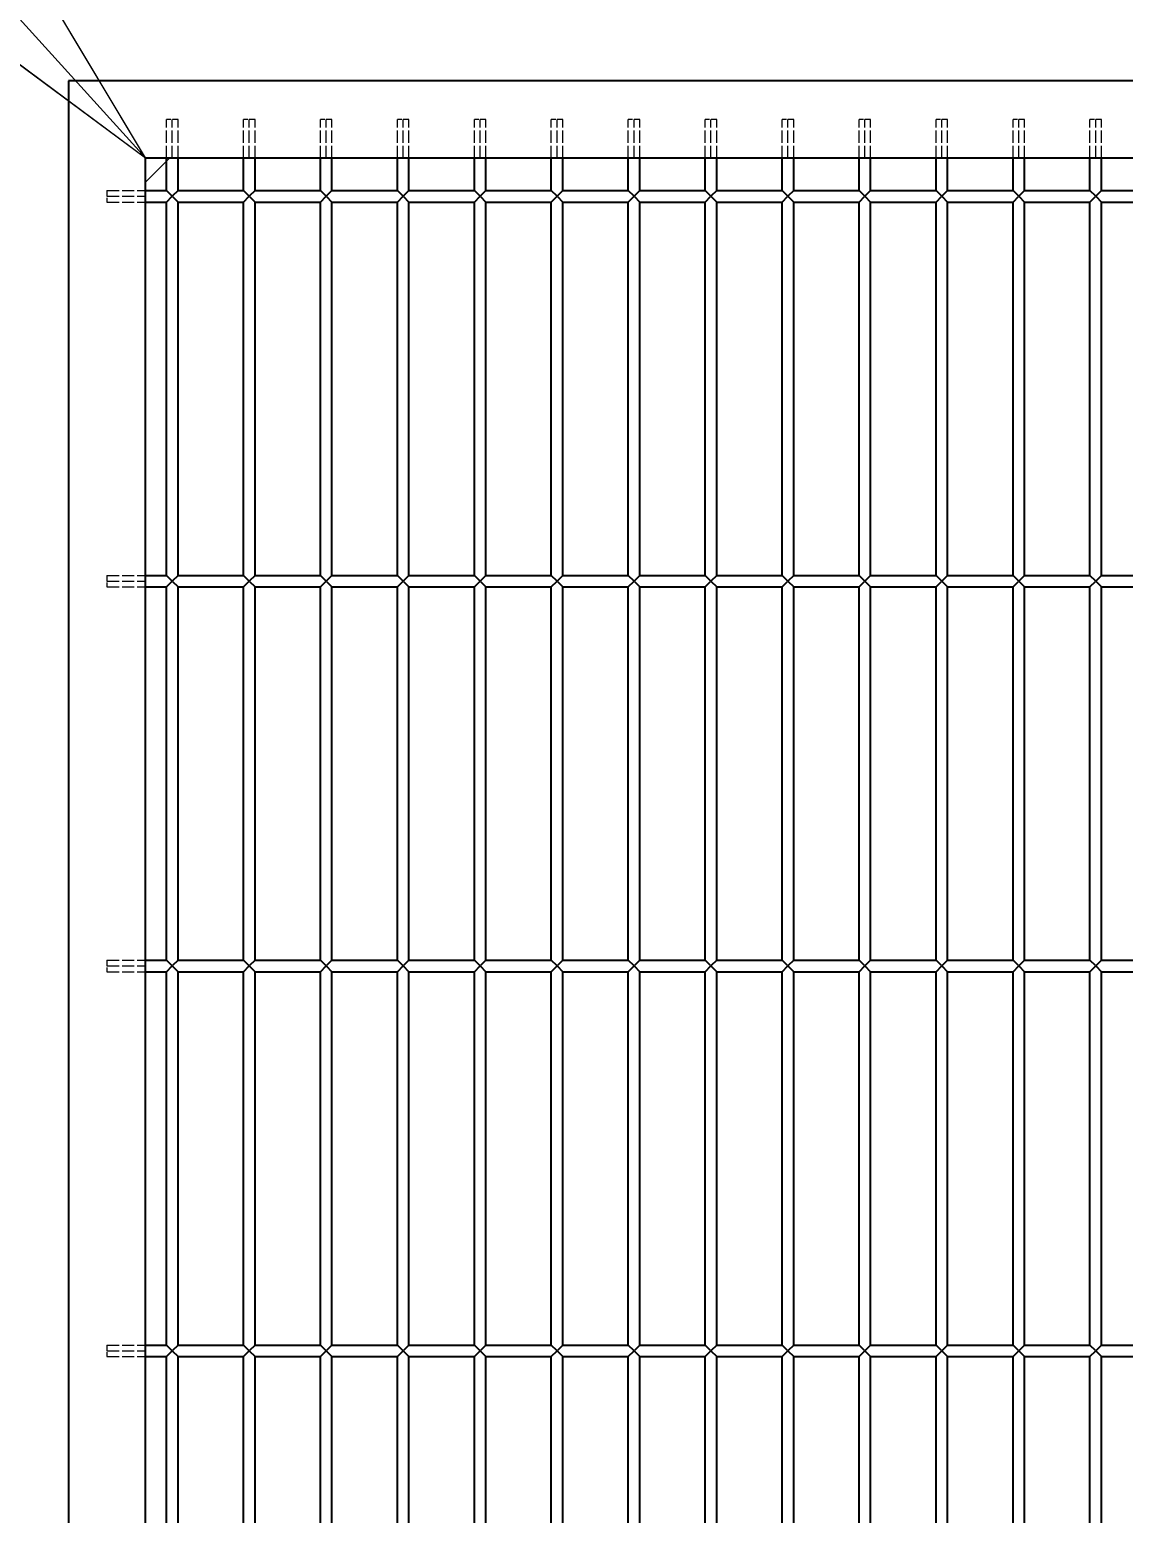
# Model space of a CAD drawing. Header units: millimetres. Extents: x 120 to 9117, y 110 to 4090.
# Drawn here: x 1810.2 to 2094.5, y 3144.8 to 3530.3 of the extents above; entities that cross this region are included whole.
import ezdxf

# ---------------------------------------------------------------- set-up
doc = ezdxf.new("R2010")
doc.units = ezdxf.units.MM
doc.header["$LTSCALE"] = 20
doc.linetypes.add('DASHED', pattern=[0.2067, 0.1654, -0.0413])
doc.layers.add('可见 (ISO)', color=7, linetype='Continuous', lineweight=25)
for name, color, linetype, lineweight, true_color in [('尺寸 (ISO)', 7, 'Continuous', 18, 0x008000), ('符号 (ISO)', 7, 'Continuous', 18, 0x008000), ('隐藏 (ISO)', 5, 'DASHED', 18, 0x0000ff)]:
    doc.layers.add(name, color=color, linetype=linetype, lineweight=lineweight, true_color=true_color)
doc.styles.add('最新国标', font='simfang.ttf')
doc.dimstyles.new('默认 (GB)', dxfattribs={"dimscale": 20, "dimtxt": 2.8, "dimasz": 2.5, "dimexe": 2, "dimexo": 1.5, "dimgap": 0.5, "dimtad": 1, "dimtoh": 1, "dimdsep": 46, "dimtxsty": '最新国标', "dimcen": 0.09, "dimdle": 10, "dimclrd": 256, "dimclre": 256, "dimclrt": 256, "dimaunit": 1, "dimadec": 3, "dimazin": 2, "dimtfac": 0.535714, "dimtdec": 3, "dimtmove": 0, "dimatfit": 3, "dimfxl": 0, "dimtolj": 1, "dimlwd": -1, "dimlwe": -1, "dimarcsym": 0})

# ---------------------------------------------------------------- blocks, each defined once
blk = doc.blocks.new('*D5')
at = {"layer": 'Defpoints', "color": 0, "transparency": 16777216}
for p in [(1820.28, 3668.26), (1820.28, 3517.01), (3020.28, 3517.01)]:
    blk.add_point(p, dxfattribs=at)
at = {"layer": '尺寸 (ISO)', "color": 116, "true_color": 0x00803f, "transparency": 16777216}
for p, q in [((1820.28, 3547.01), (1820.28, 3708.26)), ((3020.28, 3547.01), (3020.28, 3708.26)), ((2970.28, 3668.26), (1870.28, 3668.26))]:
    blk.add_line(p, q, dxfattribs=at)
for points in [[(1870.28, 3676.6), (1870.28, 3659.93), (1820.28, 3668.26)], [(2970.28, 3676.6), (2970.28, 3659.93), (3020.28, 3668.26)]]:
    blk.add_solid(points, dxfattribs=at)
at = {"layer": '尺寸 (ISO)', "transparency": 16777216, "insert": (2520.28, 3706.58), "char_height": 56, "attachment_point": 5, "style": '最新国标'}
blk.add_mtext('\\A1;1200', dxfattribs=at)
blk = doc.blocks.new('*D6')
at = {"layer": 'Defpoints', "color": 0, "transparency": 16777216}
for p in [(1820.28, 3517.01), (1480.19, 1517.01), (1820.28, 1517.01)]:
    blk.add_point(p, dxfattribs=at)
at = {"layer": '尺寸 (ISO)', "color": 116, "true_color": 0x00803f, "transparency": 16777216}
for p, q in [((1790.28, 3517.01), (1440.19, 3517.01)), ((1480.19, 3467.01), (1480.19, 1567.01)), ((1790.28, 1517.01), (1440.19, 1517.01))]:
    blk.add_line(p, q, dxfattribs=at)
for points in [[(1471.85, 3467.01), (1488.52, 3467.01), (1480.19, 3517.01)], [(1471.85, 1567.01), (1488.52, 1567.01), (1480.19, 1517.01)]]:
    blk.add_solid(points, dxfattribs=at)
at = {"layer": '尺寸 (ISO)', "transparency": 16777216, "insert": (1441.87, 2517.01), "char_height": 56, "attachment_point": 5, "rotation": 90, "style": '最新国标'}
blk.add_mtext('\\A1;2000', dxfattribs=at)
blk = doc.blocks.new('末端处理方式1')
at = {"layer": '符号 (ISO)'}
for p, q in [((92.014, 174.851), (92.332, 174.851)), ((92.332, 174.851), (92.014, 174.533)), ((92.014, 174.533), (92.014, 174.851))]:
    blk.add_line(p, q, dxfattribs=at)
at = {"layer": '符号 (ISO)', "flags": 128}
blk.add_lwpolyline([(92.014, 174.851), (92.014, 174.533), (92.332, 174.851), (92.014, 174.851)], dxfattribs=at)
at = {"layer": '符号 (ISO)'}
blk.add_solid([(92.014, 174.851), (92.014, 174.533), (92.332, 174.851), (92.014, 174.851)], dxfattribs=at)
blk = doc.blocks.new('焊接符号标识符1')
at = {"layer": '符号 (ISO)', "linetype": 'DASHED', "ltscale": 12.901145}
blk.add_line((84.514, 184.187), (68.514, 184.187), dxfattribs=at)
at = {"layer": '符号 (ISO)'}
for p, q in [((84.514, 183.137), (68.514, 183.137)), ((74.514, 183.137), (78.514, 183.137)), ((78.514, 183.137), (74.514, 179.137)), ((74.514, 179.137), (74.514, 183.137)), ((90.336, 176.704), (84.514, 183.137)), ((90.707, 177.04), (89.966, 176.369)), ((92.014, 174.851), (90.707, 177.04)), ((90.336, 176.704), (92.014, 174.851)), ((89.966, 176.369), (92.014, 174.851))]:
    blk.add_line(p, q, dxfattribs=at)
at = {"layer": '符号 (ISO)', "flags": 128}
blk.add_lwpolyline([(89.966, 176.369), (92.014, 174.851), (90.707, 177.04), (89.966, 176.369)], dxfattribs=at)
at = {"layer": '符号 (ISO)'}
blk.add_solid([(89.966, 176.369), (92.014, 174.851), (90.707, 177.04), (89.966, 176.369)], dxfattribs=at)

msp = doc.modelspace()

# ---------------------------------------------------------------- linework, layer by layer
at = {"layer": '可见 (ISO)'}
for p, q in [((1820.28, 3517.011), (1820.28, 1517.011)), ((3020.28, 3517.011), (1820.28, 3517.011)), ((1840.28, 2527.011), (1840.28, 3497.011)), ((1840.28, 3497.011), (3000.28, 3497.011)), ((1845.78, 3488.511), (1845.78, 3497.011)), ((1848.78, 3488.511), (1848.78, 3497.011)), ((1865.78, 3488.511), (1865.78, 3497.011)), ((1868.78, 3488.511), (1868.78, 3497.011)), ((1885.78, 3488.511), (1885.78, 3497.011)), ((1888.78, 3488.511), (1888.78, 3497.011)), ((1905.78, 3488.511), (1905.78, 3497.011)), ((1908.78, 3488.511), (1908.78, 3497.011)), ((1925.78, 3488.511), (1925.78, 3497.011)), ((1928.78, 3488.511), (1928.78, 3497.011)), ((1945.78, 3488.511), (1945.78, 3497.011)), ((1948.78, 3488.511), (1948.78, 3497.011)), ((1965.78, 3488.511), (1965.78, 3497.011)), ((1968.78, 3488.511), (1968.78, 3497.011)), ((1985.78, 3488.511), (1985.78, 3497.011)), ((1988.78, 3488.511), (1988.78, 3497.011)), ((2005.78, 3488.511), (2005.78, 3497.011)), ((2008.78, 3488.511), (2008.78, 3497.011)), ((2025.78, 3488.511), (2025.78, 3497.011)), ((2028.78, 3488.511), (2028.78, 3497.011)), ((2045.78, 3488.511), (2045.78, 3497.011)), ((2048.78, 3488.511), (2048.78, 3497.011)), ((2065.78, 3488.511), (2065.78, 3497.011)), ((2068.78, 3488.511), (2068.78, 3497.011)), ((2085.78, 3488.511), (2085.78, 3497.011)), ((2088.78, 3488.511), (2088.78, 3497.011)), ((1840.28, 3488.511), (1845.78, 3488.511)), ((1840.28, 3485.511), (1845.78, 3485.511)), ((1847.28, 3487.011), (1845.78, 3488.511)), ((1845.78, 3485.511), (1847.28, 3487.011)), ((1845.78, 3388.511), (1845.78, 3485.511)), ((1848.78, 3488.511), (1847.28, 3487.011)), ((1847.28, 3487.011), (1848.78, 3485.511)), ((1848.78, 3488.511), (1865.78, 3488.511)), ((1848.78, 3485.511), (1865.78, 3485.511)), ((1848.78, 3388.511), (1848.78, 3485.511)), ((1867.28, 3487.011), (1865.78, 3488.511)), ((1865.78, 3485.511), (1867.28, 3487.011)), ((1865.78, 3388.511), (1865.78, 3485.511)), ((1868.78, 3488.511), (1867.28, 3487.011)), ((1867.28, 3487.011), (1868.78, 3485.511)), ((1868.78, 3488.511), (1885.78, 3488.511)), ((1868.78, 3485.511), (1885.78, 3485.511)), ((1868.78, 3388.511), (1868.78, 3485.511)), ((1887.28, 3487.011), (1885.78, 3488.511)), ((1885.78, 3485.511), (1887.28, 3487.011)), ((1885.78, 3388.511), (1885.78, 3485.511)), ((1888.78, 3488.511), (1887.28, 3487.011)), ((1887.28, 3487.011), (1888.78, 3485.511)), ((1888.78, 3488.511), (1905.78, 3488.511)), ((1888.78, 3485.511), (1905.78, 3485.511)), ((1888.78, 3388.511), (1888.78, 3485.511)), ((1907.28, 3487.011), (1905.78, 3488.511)), ((1905.78, 3485.511), (1907.28, 3487.011)), ((1905.78, 3388.511), (1905.78, 3485.511)), ((1908.78, 3488.511), (1907.28, 3487.011)), ((1907.28, 3487.011), (1908.78, 3485.511)), ((1908.78, 3488.511), (1925.78, 3488.511)), ((1908.78, 3485.511), (1925.78, 3485.511)), ((1908.78, 3388.511), (1908.78, 3485.511)), ((1927.28, 3487.011), (1925.78, 3488.511)), ((1925.78, 3485.511), (1927.28, 3487.011)), ((1925.78, 3388.511), (1925.78, 3485.511)), ((1928.78, 3488.511), (1927.28, 3487.011)), ((1927.28, 3487.011), (1928.78, 3485.511)), ((1928.78, 3488.511), (1945.78, 3488.511)), ((1928.78, 3485.511), (1945.78, 3485.511)), ((1928.78, 3388.511), (1928.78, 3485.511)), ((1947.28, 3487.011), (1945.78, 3488.511)), ((1945.78, 3485.511), (1947.28, 3487.011)), ((1945.78, 3388.511), (1945.78, 3485.511)), ((1948.78, 3488.511), (1947.28, 3487.011)), ((1947.28, 3487.011), (1948.78, 3485.511)), ((1948.78, 3488.511), (1965.78, 3488.511)), ((1948.78, 3485.511), (1965.78, 3485.511)), ((1948.78, 3388.511), (1948.78, 3485.511)), ((1967.28, 3487.011), (1965.78, 3488.511)), ((1965.78, 3485.511), (1967.28, 3487.011)), ((1965.78, 3388.511), (1965.78, 3485.511)), ((1968.78, 3488.511), (1967.28, 3487.011)), ((1967.28, 3487.011), (1968.78, 3485.511)), ((1968.78, 3488.511), (1985.78, 3488.511)), ((1968.78, 3485.511), (1985.78, 3485.511)), ((1968.78, 3388.511), (1968.78, 3485.511)), ((1987.28, 3487.011), (1985.78, 3488.511)), ((1985.78, 3485.511), (1987.28, 3487.011)), ((1985.78, 3388.511), (1985.78, 3485.511)), ((1988.78, 3488.511), (1987.28, 3487.011)), ((1987.28, 3487.011), (1988.78, 3485.511)), ((1988.78, 3488.511), (2005.78, 3488.511)), ((1988.78, 3485.511), (2005.78, 3485.511)), ((1988.78, 3388.511), (1988.78, 3485.511)), ((2007.28, 3487.011), (2005.78, 3488.511)), ((2005.78, 3485.511), (2007.28, 3487.011)), ((2005.78, 3388.511), (2005.78, 3485.511)), ((2008.78, 3488.511), (2007.28, 3487.011)), ((2007.28, 3487.011), (2008.78, 3485.511)), ((2008.78, 3488.511), (2025.78, 3488.511)), ((2008.78, 3485.511), (2025.78, 3485.511)), ((2008.78, 3388.511), (2008.78, 3485.511)), ((2027.28, 3487.011), (2025.78, 3488.511)), ((2025.78, 3485.511), (2027.28, 3487.011)), ((2025.78, 3388.511), (2025.78, 3485.511)), ((2028.78, 3488.511), (2027.28, 3487.011)), ((2027.28, 3487.011), (2028.78, 3485.511)), ((2028.78, 3488.511), (2045.78, 3488.511)), ((2028.78, 3485.511), (2045.78, 3485.511)), ((2028.78, 3388.511), (2028.78, 3485.511)), ((2047.28, 3487.011), (2045.78, 3488.511)), ((2045.78, 3485.511), (2047.28, 3487.011)), ((2045.78, 3388.511), (2045.78, 3485.511)), ((2048.78, 3488.511), (2047.28, 3487.011)), ((2047.28, 3487.011), (2048.78, 3485.511)), ((2048.78, 3488.511), (2065.78, 3488.511)), ((2048.78, 3485.511), (2065.78, 3485.511)), ((2048.78, 3388.511), (2048.78, 3485.511)), ((2067.28, 3487.011), (2065.78, 3488.511)), ((2065.78, 3485.511), (2067.28, 3487.011)), ((2065.78, 3388.511), (2065.78, 3485.511)), ((2068.78, 3488.511), (2067.28, 3487.011)), ((2067.28, 3487.011), (2068.78, 3485.511)), ((2068.78, 3488.511), (2085.78, 3488.511)), ((2068.78, 3485.511), (2085.78, 3485.511)), ((2068.78, 3388.511), (2068.78, 3485.511)), ((2087.28, 3487.011), (2085.78, 3488.511)), ((2085.78, 3485.511), (2087.28, 3487.011)), ((2085.78, 3388.511), (2085.78, 3485.511)), ((2088.78, 3488.511), (2087.28, 3487.011)), ((2087.28, 3487.011), (2088.78, 3485.511)), ((2088.78, 3488.511), (2105.78, 3488.511)), ((2088.78, 3485.511), (2105.78, 3485.511)), ((2088.78, 3388.511), (2088.78, 3485.511)), ((1840.28, 3388.511), (1845.78, 3388.511)), ((1840.28, 3385.511), (1845.78, 3385.511)), ((1847.28, 3387.011), (1845.78, 3388.511)), ((1845.78, 3385.511), (1847.28, 3387.011)), ((1845.78, 3288.511), (1845.78, 3385.511)), ((1848.78, 3388.511), (1847.28, 3387.011)), ((1847.28, 3387.011), (1848.78, 3385.511)), ((1848.78, 3388.511), (1865.78, 3388.511)), ((1848.78, 3385.511), (1865.78, 3385.511)), ((1848.78, 3288.511), (1848.78, 3385.511)), ((1867.28, 3387.011), (1865.78, 3388.511)), ((1865.78, 3385.511), (1867.28, 3387.011)), ((1865.78, 3288.511), (1865.78, 3385.511)), ((1868.78, 3388.511), (1867.28, 3387.011)), ((1867.28, 3387.011), (1868.78, 3385.511)), ((1868.78, 3388.511), (1885.78, 3388.511)), ((1868.78, 3385.511), (1885.78, 3385.511)), ((1868.78, 3288.511), (1868.78, 3385.511)), ((1887.28, 3387.011), (1885.78, 3388.511)), ((1885.78, 3385.511), (1887.28, 3387.011)), ((1885.78, 3288.511), (1885.78, 3385.511)), ((1888.78, 3388.511), (1887.28, 3387.011)), ((1887.28, 3387.011), (1888.78, 3385.511)), ((1888.78, 3388.511), (1905.78, 3388.511)), ((1888.78, 3385.511), (1905.78, 3385.511)), ((1888.78, 3288.511), (1888.78, 3385.511)), ((1907.28, 3387.011), (1905.78, 3388.511)), ((1905.78, 3385.511), (1907.28, 3387.011)), ((1905.78, 3288.511), (1905.78, 3385.511)), ((1908.78, 3388.511), (1907.28, 3387.011)), ((1907.28, 3387.011), (1908.78, 3385.511)), ((1908.78, 3388.511), (1925.78, 3388.511)), ((1908.78, 3385.511), (1925.78, 3385.511)), ((1908.78, 3288.511), (1908.78, 3385.511)), ((1927.28, 3387.011), (1925.78, 3388.511)), ((1925.78, 3385.511), (1927.28, 3387.011)), ((1925.78, 3288.511), (1925.78, 3385.511)), ((1928.78, 3388.511), (1927.28, 3387.011)), ((1927.28, 3387.011), (1928.78, 3385.511)), ((1928.78, 3388.511), (1945.78, 3388.511)), ((1928.78, 3385.511), (1945.78, 3385.511)), ((1928.78, 3288.511), (1928.78, 3385.511)), ((1947.28, 3387.011), (1945.78, 3388.511)), ((1945.78, 3385.511), (1947.28, 3387.011)), ((1945.78, 3288.511), (1945.78, 3385.511)), ((1948.78, 3388.511), (1947.28, 3387.011)), ((1947.28, 3387.011), (1948.78, 3385.511)), ((1948.78, 3388.511), (1965.78, 3388.511)), ((1948.78, 3385.511), (1965.78, 3385.511)), ((1948.78, 3288.511), (1948.78, 3385.511)), ((1967.28, 3387.011), (1965.78, 3388.511)), ((1965.78, 3385.511), (1967.28, 3387.011)), ((1965.78, 3288.511), (1965.78, 3385.511)), ((1968.78, 3388.511), (1967.28, 3387.011)), ((1967.28, 3387.011), (1968.78, 3385.511)), ((1968.78, 3388.511), (1985.78, 3388.511)), ((1968.78, 3385.511), (1985.78, 3385.511)), ((1968.78, 3288.511), (1968.78, 3385.511)), ((1987.28, 3387.011), (1985.78, 3388.511)), ((1985.78, 3385.511), (1987.28, 3387.011)), ((1985.78, 3288.511), (1985.78, 3385.511)), ((1988.78, 3388.511), (1987.28, 3387.011)), ((1987.28, 3387.011), (1988.78, 3385.511)), ((1988.78, 3388.511), (2005.78, 3388.511)), ((1988.78, 3385.511), (2005.78, 3385.511)), ((1988.78, 3288.511), (1988.78, 3385.511)), ((2007.28, 3387.011), (2005.78, 3388.511)), ((2005.78, 3385.511), (2007.28, 3387.011)), ((2005.78, 3288.511), (2005.78, 3385.511)), ((2008.78, 3388.511), (2007.28, 3387.011)), ((2007.28, 3387.011), (2008.78, 3385.511)), ((2008.78, 3388.511), (2025.78, 3388.511)), ((2008.78, 3385.511), (2025.78, 3385.511)), ((2008.78, 3288.511), (2008.78, 3385.511)), ((2027.28, 3387.011), (2025.78, 3388.511)), ((2025.78, 3385.511), (2027.28, 3387.011)), ((2025.78, 3288.511), (2025.78, 3385.511)), ((2028.78, 3388.511), (2027.28, 3387.011)), ((2027.28, 3387.011), (2028.78, 3385.511)), ((2028.78, 3388.511), (2045.78, 3388.511)), ((2028.78, 3385.511), (2045.78, 3385.511)), ((2028.78, 3288.511), (2028.78, 3385.511)), ((2047.28, 3387.011), (2045.78, 3388.511)), ((2045.78, 3385.511), (2047.28, 3387.011)), ((2045.78, 3288.511), (2045.78, 3385.511)), ((2048.78, 3388.511), (2047.28, 3387.011)), ((2047.28, 3387.011), (2048.78, 3385.511)), ((2048.78, 3388.511), (2065.78, 3388.511)), ((2048.78, 3385.511), (2065.78, 3385.511)), ((2048.78, 3288.511), (2048.78, 3385.511)), ((2067.28, 3387.011), (2065.78, 3388.511)), ((2065.78, 3385.511), (2067.28, 3387.011)), ((2065.78, 3288.511), (2065.78, 3385.511)), ((2068.78, 3388.511), (2067.28, 3387.011)), ((2067.28, 3387.011), (2068.78, 3385.511)), ((2068.78, 3388.511), (2085.78, 3388.511)), ((2068.78, 3385.511), (2085.78, 3385.511)), ((2068.78, 3288.511), (2068.78, 3385.511)), ((2087.28, 3387.011), (2085.78, 3388.511)), ((2085.78, 3385.511), (2087.28, 3387.011)), ((2085.78, 3288.511), (2085.78, 3385.511)), ((2088.78, 3388.511), (2087.28, 3387.011)), ((2087.28, 3387.011), (2088.78, 3385.511)), ((2088.78, 3388.511), (2105.78, 3388.511)), ((2088.78, 3385.511), (2105.78, 3385.511)), ((2088.78, 3288.511), (2088.78, 3385.511)), ((1840.28, 3288.511), (1845.78, 3288.511)), ((1840.28, 3285.511), (1845.78, 3285.511)), ((1847.28, 3287.011), (1845.78, 3288.511)), ((1845.78, 3285.511), (1847.28, 3287.011)), ((1845.78, 3188.511), (1845.78, 3285.511)), ((1848.78, 3288.511), (1847.28, 3287.011)), ((1847.28, 3287.011), (1848.78, 3285.511)), ((1848.78, 3288.511), (1865.78, 3288.511)), ((1848.78, 3285.511), (1865.78, 3285.511)), ((1848.78, 3188.511), (1848.78, 3285.511)), ((1867.28, 3287.011), (1865.78, 3288.511)), ((1865.78, 3285.511), (1867.28, 3287.011)), ((1865.78, 3188.511), (1865.78, 3285.511)), ((1868.78, 3288.511), (1867.28, 3287.011)), ((1867.28, 3287.011), (1868.78, 3285.511)), ((1868.78, 3288.511), (1885.78, 3288.511)), ((1868.78, 3285.511), (1885.78, 3285.511)), ((1868.78, 3188.511), (1868.78, 3285.511)), ((1887.28, 3287.011), (1885.78, 3288.511)), ((1885.78, 3285.511), (1887.28, 3287.011)), ((1885.78, 3188.511), (1885.78, 3285.511)), ((1888.78, 3288.511), (1887.28, 3287.011)), ((1887.28, 3287.011), (1888.78, 3285.511)), ((1888.78, 3288.511), (1905.78, 3288.511)), ((1888.78, 3285.511), (1905.78, 3285.511)), ((1888.78, 3188.511), (1888.78, 3285.511)), ((1907.28, 3287.011), (1905.78, 3288.511)), ((1905.78, 3285.511), (1907.28, 3287.011)), ((1905.78, 3188.511), (1905.78, 3285.511)), ((1908.78, 3288.511), (1907.28, 3287.011)), ((1907.28, 3287.011), (1908.78, 3285.511)), ((1908.78, 3288.511), (1925.78, 3288.511)), ((1908.78, 3285.511), (1925.78, 3285.511)), ((1908.78, 3188.511), (1908.78, 3285.511)), ((1927.28, 3287.011), (1925.78, 3288.511)), ((1925.78, 3285.511), (1927.28, 3287.011)), ((1925.78, 3188.511), (1925.78, 3285.511)), ((1928.78, 3288.511), (1927.28, 3287.011)), ((1927.28, 3287.011), (1928.78, 3285.511)), ((1928.78, 3288.511), (1945.78, 3288.511)), ((1928.78, 3285.511), (1945.78, 3285.511)), ((1928.78, 3188.511), (1928.78, 3285.511)), ((1947.28, 3287.011), (1945.78, 3288.511)), ((1945.78, 3285.511), (1947.28, 3287.011)), ((1945.78, 3188.511), (1945.78, 3285.511)), ((1948.78, 3288.511), (1947.28, 3287.011)), ((1947.28, 3287.011), (1948.78, 3285.511)), ((1948.78, 3288.511), (1965.78, 3288.511)), ((1948.78, 3285.511), (1965.78, 3285.511)), ((1948.78, 3188.511), (1948.78, 3285.511)), ((1967.28, 3287.011), (1965.78, 3288.511)), ((1965.78, 3285.511), (1967.28, 3287.011)), ((1965.78, 3188.511), (1965.78, 3285.511)), ((1968.78, 3288.511), (1967.28, 3287.011)), ((1967.28, 3287.011), (1968.78, 3285.511)), ((1968.78, 3288.511), (1985.78, 3288.511)), ((1968.78, 3285.511), (1985.78, 3285.511)), ((1968.78, 3188.511), (1968.78, 3285.511)), ((1987.28, 3287.011), (1985.78, 3288.511)), ((1985.78, 3285.511), (1987.28, 3287.011)), ((1985.78, 3188.511), (1985.78, 3285.511)), ((1988.78, 3288.511), (1987.28, 3287.011)), ((1987.28, 3287.011), (1988.78, 3285.511)), ((1988.78, 3288.511), (2005.78, 3288.511)), ((1988.78, 3285.511), (2005.78, 3285.511)), ((1988.78, 3188.511), (1988.78, 3285.511)), ((2007.28, 3287.011), (2005.78, 3288.511)), ((2005.78, 3285.511), (2007.28, 3287.011)), ((2005.78, 3188.511), (2005.78, 3285.511)), ((2008.78, 3288.511), (2007.28, 3287.011)), ((2007.28, 3287.011), (2008.78, 3285.511)), ((2008.78, 3288.511), (2025.78, 3288.511)), ((2008.78, 3285.511), (2025.78, 3285.511)), ((2008.78, 3188.511), (2008.78, 3285.511)), ((2027.28, 3287.011), (2025.78, 3288.511)), ((2025.78, 3285.511), (2027.28, 3287.011)), ((2025.78, 3188.511), (2025.78, 3285.511)), ((2028.78, 3288.511), (2027.28, 3287.011)), ((2027.28, 3287.011), (2028.78, 3285.511)), ((2028.78, 3288.511), (2045.78, 3288.511)), ((2028.78, 3285.511), (2045.78, 3285.511)), ((2028.78, 3188.511), (2028.78, 3285.511)), ((2047.28, 3287.011), (2045.78, 3288.511)), ((2045.78, 3285.511), (2047.28, 3287.011)), ((2045.78, 3188.511), (2045.78, 3285.511)), ((2048.78, 3288.511), (2047.28, 3287.011)), ((2047.28, 3287.011), (2048.78, 3285.511)), ((2048.78, 3288.511), (2065.78, 3288.511)), ((2048.78, 3285.511), (2065.78, 3285.511)), ((2048.78, 3188.511), (2048.78, 3285.511)), ((2067.28, 3287.011), (2065.78, 3288.511)), ((2065.78, 3285.511), (2067.28, 3287.011)), ((2065.78, 3188.511), (2065.78, 3285.511)), ((2068.78, 3288.511), (2067.28, 3287.011)), ((2067.28, 3287.011), (2068.78, 3285.511)), ((2068.78, 3288.511), (2085.78, 3288.511)), ((2068.78, 3285.511), (2085.78, 3285.511)), ((2068.78, 3188.511), (2068.78, 3285.511)), ((2087.28, 3287.011), (2085.78, 3288.511)), ((2085.78, 3285.511), (2087.28, 3287.011)), ((2085.78, 3188.511), (2085.78, 3285.511)), ((2088.78, 3288.511), (2087.28, 3287.011)), ((2087.28, 3287.011), (2088.78, 3285.511)), ((2088.78, 3288.511), (2105.78, 3288.511)), ((2088.78, 3285.511), (2105.78, 3285.511)), ((2088.78, 3188.511), (2088.78, 3285.511)), ((1840.28, 3188.511), (1845.78, 3188.511)), ((1847.28, 3187.011), (1845.78, 3188.511)), ((1848.78, 3188.511), (1847.28, 3187.011)), ((1848.78, 3188.511), (1865.78, 3188.511)), ((1867.28, 3187.011), (1865.78, 3188.511)), ((1868.78, 3188.511), (1867.28, 3187.011)), ((1868.78, 3188.511), (1885.78, 3188.511)), ((1887.28, 3187.011), (1885.78, 3188.511)), ((1888.78, 3188.511), (1887.28, 3187.011)), ((1888.78, 3188.511), (1905.78, 3188.511)), ((1907.28, 3187.011), (1905.78, 3188.511)), ((1908.78, 3188.511), (1907.28, 3187.011)), ((1908.78, 3188.511), (1925.78, 3188.511)), ((1927.28, 3187.011), (1925.78, 3188.511)), ((1928.78, 3188.511), (1927.28, 3187.011)), ((1928.78, 3188.511), (1945.78, 3188.511)), ((1947.28, 3187.011), (1945.78, 3188.511)), ((1948.78, 3188.511), (1947.28, 3187.011)), ((1948.78, 3188.511), (1965.78, 3188.511)), ((1967.28, 3187.011), (1965.78, 3188.511)), ((1968.78, 3188.511), (1967.28, 3187.011)), ((1968.78, 3188.511), (1985.78, 3188.511)), ((1987.28, 3187.011), (1985.78, 3188.511)), ((1988.78, 3188.511), (1987.28, 3187.011)), ((1988.78, 3188.511), (2005.78, 3188.511)), ((2007.28, 3187.011), (2005.78, 3188.511)), ((2008.78, 3188.511), (2007.28, 3187.011)), ((2008.78, 3188.511), (2025.78, 3188.511)), ((2027.28, 3187.011), (2025.78, 3188.511)), ((2028.78, 3188.511), (2027.28, 3187.011)), ((2028.78, 3188.511), (2045.78, 3188.511)), ((2047.28, 3187.011), (2045.78, 3188.511)), ((2048.78, 3188.511), (2047.28, 3187.011)), ((2048.78, 3188.511), (2065.78, 3188.511)), ((2067.28, 3187.011), (2065.78, 3188.511)), ((2068.78, 3188.511), (2067.28, 3187.011)), ((2068.78, 3188.511), (2085.78, 3188.511)), ((2087.28, 3187.011), (2085.78, 3188.511)), ((2088.78, 3188.511), (2087.28, 3187.011)), ((2088.78, 3188.511), (2105.78, 3188.511)), ((1840.28, 3185.511), (1845.78, 3185.511)), ((1845.78, 3185.511), (1847.28, 3187.011)), ((1845.78, 3088.511), (1845.78, 3185.511)), ((1847.28, 3187.011), (1848.78, 3185.511)), ((1848.78, 3185.511), (1865.78, 3185.511)), ((1848.78, 3088.511), (1848.78, 3185.511)), ((1865.78, 3185.511), (1867.28, 3187.011)), ((1865.78, 3088.511), (1865.78, 3185.511)), ((1867.28, 3187.011), (1868.78, 3185.511)), ((1868.78, 3185.511), (1885.78, 3185.511)), ((1868.78, 3088.511), (1868.78, 3185.511)), ((1885.78, 3185.511), (1887.28, 3187.011)), ((1885.78, 3088.511), (1885.78, 3185.511)), ((1887.28, 3187.011), (1888.78, 3185.511)), ((1888.78, 3185.511), (1905.78, 3185.511)), ((1888.78, 3088.511), (1888.78, 3185.511)), ((1905.78, 3185.511), (1907.28, 3187.011)), ((1905.78, 3088.511), (1905.78, 3185.511)), ((1907.28, 3187.011), (1908.78, 3185.511)), ((1908.78, 3185.511), (1925.78, 3185.511)), ((1908.78, 3088.511), (1908.78, 3185.511)), ((1925.78, 3185.511), (1927.28, 3187.011)), ((1925.78, 3088.511), (1925.78, 3185.511)), ((1927.28, 3187.011), (1928.78, 3185.511)), ((1928.78, 3185.511), (1945.78, 3185.511)), ((1928.78, 3088.511), (1928.78, 3185.511)), ((1945.78, 3185.511), (1947.28, 3187.011)), ((1945.78, 3088.511), (1945.78, 3185.511)), ((1947.28, 3187.011), (1948.78, 3185.511)), ((1948.78, 3185.511), (1965.78, 3185.511)), ((1948.78, 3088.511), (1948.78, 3185.511)), ((1965.78, 3185.511), (1967.28, 3187.011)), ((1965.78, 3088.511), (1965.78, 3185.511)), ((1967.28, 3187.011), (1968.78, 3185.511)), ((1968.78, 3185.511), (1985.78, 3185.511)), ((1968.78, 3088.511), (1968.78, 3185.511)), ((1985.78, 3185.511), (1987.28, 3187.011)), ((1985.78, 3088.511), (1985.78, 3185.511)), ((1987.28, 3187.011), (1988.78, 3185.511)), ((1988.78, 3185.511), (2005.78, 3185.511)), ((1988.78, 3088.511), (1988.78, 3185.511)), ((2005.78, 3185.511), (2007.28, 3187.011)), ((2005.78, 3088.511), (2005.78, 3185.511)), ((2007.28, 3187.011), (2008.78, 3185.511)), ((2008.78, 3185.511), (2025.78, 3185.511)), ((2008.78, 3088.511), (2008.78, 3185.511)), ((2025.78, 3185.511), (2027.28, 3187.011)), ((2025.78, 3088.511), (2025.78, 3185.511)), ((2027.28, 3187.011), (2028.78, 3185.511)), ((2028.78, 3185.511), (2045.78, 3185.511)), ((2028.78, 3088.511), (2028.78, 3185.511)), ((2045.78, 3185.511), (2047.28, 3187.011)), ((2045.78, 3088.511), (2045.78, 3185.511)), ((2047.28, 3187.011), (2048.78, 3185.511)), ((2048.78, 3185.511), (2065.78, 3185.511)), ((2048.78, 3088.511), (2048.78, 3185.511)), ((2065.78, 3185.511), (2067.28, 3187.011)), ((2065.78, 3088.511), (2065.78, 3185.511)), ((2067.28, 3187.011), (2068.78, 3185.511)), ((2068.78, 3185.511), (2085.78, 3185.511)), ((2068.78, 3088.511), (2068.78, 3185.511)), ((2085.78, 3185.511), (2087.28, 3187.011)), ((2085.78, 3088.511), (2085.78, 3185.511)), ((2087.28, 3187.011), (2088.78, 3185.511)), ((2088.78, 3185.511), (2105.78, 3185.511)), ((2088.78, 3088.511), (2088.78, 3185.511))]:
    msp.add_line(p, q, dxfattribs=at)
at = {"layer": '隐藏 (ISO)', "ltscale": 0.448684}
for p, q in [((1848.78, 3507.011), (1845.78, 3507.011)), ((1868.78, 3507.011), (1865.78, 3507.011)), ((1888.78, 3507.011), (1885.78, 3507.011)), ((1908.78, 3507.011), (1905.78, 3507.011)), ((1928.78, 3507.011), (1925.78, 3507.011)), ((1948.78, 3507.011), (1945.78, 3507.011)), ((1968.78, 3507.011), (1965.78, 3507.011)), ((1988.78, 3507.011), (1985.78, 3507.011)), ((2008.78, 3507.011), (2005.78, 3507.011)), ((2028.78, 3507.011), (2025.78, 3507.011)), ((2048.78, 3507.011), (2045.78, 3507.011)), ((2068.78, 3507.011), (2065.78, 3507.011)), ((2088.78, 3507.011), (2085.78, 3507.011)), ((1830.28, 3488.511), (1830.28, 3485.511)), ((1830.28, 3388.511), (1830.28, 3385.511)), ((1830.28, 3288.511), (1830.28, 3285.511)), ((1830.28, 3188.511), (1830.28, 3185.511))]:
    msp.add_line(p, q, dxfattribs=at)
at = {"layer": '隐藏 (ISO)', "ltscale": 0.952248}
for p, q in [((1845.78, 3497.011), (1845.78, 3507.011)), ((1847.28, 3497.011), (1847.28, 3507.011)), ((1848.78, 3497.011), (1848.78, 3507.011)), ((1865.78, 3497.011), (1865.78, 3507.011)), ((1867.28, 3497.011), (1867.28, 3507.011)), ((1868.78, 3497.011), (1868.78, 3507.011)), ((1885.78, 3497.011), (1885.78, 3507.011)), ((1887.28, 3497.011), (1887.28, 3507.011)), ((1888.78, 3497.011), (1888.78, 3507.011)), ((1905.78, 3497.011), (1905.78, 3507.011)), ((1907.28, 3497.011), (1907.28, 3507.011)), ((1908.78, 3497.011), (1908.78, 3507.011)), ((1925.78, 3497.011), (1925.78, 3507.011)), ((1927.28, 3497.011), (1927.28, 3507.011)), ((1928.78, 3497.011), (1928.78, 3507.011)), ((1945.78, 3497.011), (1945.78, 3507.011)), ((1947.28, 3497.011), (1947.28, 3507.011)), ((1948.78, 3497.011), (1948.78, 3507.011)), ((1965.78, 3497.011), (1965.78, 3507.011)), ((1967.28, 3497.011), (1967.28, 3507.011)), ((1968.78, 3497.011), (1968.78, 3507.011)), ((1985.78, 3497.011), (1985.78, 3507.011)), ((1987.28, 3497.011), (1987.28, 3507.011)), ((1988.78, 3497.011), (1988.78, 3507.011)), ((2005.78, 3497.011), (2005.78, 3507.011)), ((2007.28, 3497.011), (2007.28, 3507.011)), ((2008.78, 3497.011), (2008.78, 3507.011)), ((2025.78, 3497.011), (2025.78, 3507.011)), ((2027.28, 3497.011), (2027.28, 3507.011)), ((2028.78, 3497.011), (2028.78, 3507.011)), ((2045.78, 3497.011), (2045.78, 3507.011)), ((2047.28, 3497.011), (2047.28, 3507.011)), ((2048.78, 3497.011), (2048.78, 3507.011)), ((2065.78, 3497.011), (2065.78, 3507.011)), ((2067.28, 3497.011), (2067.28, 3507.011)), ((2068.78, 3497.011), (2068.78, 3507.011)), ((2085.78, 3497.011), (2085.78, 3507.011)), ((2087.28, 3497.011), (2087.28, 3507.011)), ((2088.78, 3497.011), (2088.78, 3507.011)), ((1830.28, 3488.511), (1840.28, 3488.511)), ((1830.28, 3487.011), (1840.28, 3487.011)), ((1830.28, 3485.511), (1840.28, 3485.511)), ((1830.28, 3388.511), (1840.28, 3388.511)), ((1830.28, 3387.011), (1840.28, 3387.011)), ((1830.28, 3385.511), (1840.28, 3385.511)), ((1830.28, 3288.511), (1840.28, 3288.511)), ((1830.28, 3287.011), (1840.28, 3287.011)), ((1830.28, 3285.511), (1840.28, 3285.511)), ((1830.28, 3188.511), (1840.28, 3188.511)), ((1830.28, 3187.011), (1840.28, 3187.011)), ((1830.28, 3185.511), (1840.28, 3185.511))]:
    msp.add_line(p, q, dxfattribs=at)

# ---------------------------------------------------------------- block references
at = {"layer": '符号 (ISO)', "xscale": 20, "yscale": 20, "zscale": 20}
for name in ['焊接符号标识符1', '末端处理方式1']:
    msp.add_blockref(name, (0, 0), dxfattribs=at)

# ---------------------------------------------------------------- dimensions: what is measured, and where the dimension line sits
at = {"layer": '尺寸 (ISO)', "color": 116, "true_color": 0x00803f}
for base, p1, p2, angle, picture, middle in [((1820.28, 3668.263), (3020.28, 3517.011), (1820.28, 3517.011), 180, '*D5', (2520.28, 3668.263)), ((1480.187, 1517.011), (1820.28, 3517.011), (1820.28, 1517.011), 90, '*D6', (1480.187, 2517.011))]:
    dim = msp.add_linear_dim(base=base, p1=p1, p2=p2, angle=angle, dimstyle='默认 (GB)', override={"dimgap": 0.5, "dimtoh": 0, "dimdec": 2, "dimtol": 0, "dimlim": 0, "dimtp": 0, "dimtm": 0, "dimtdec": 3, "dimtofl": 0, "dimatfit": 1}, dxfattribs=at)
    dim.commit()
    dim.dimension.update_dxf_attribs({"geometry": picture, "text_midpoint": middle, "dimtype": 160})

doc.saveas('drawing.dxf')
